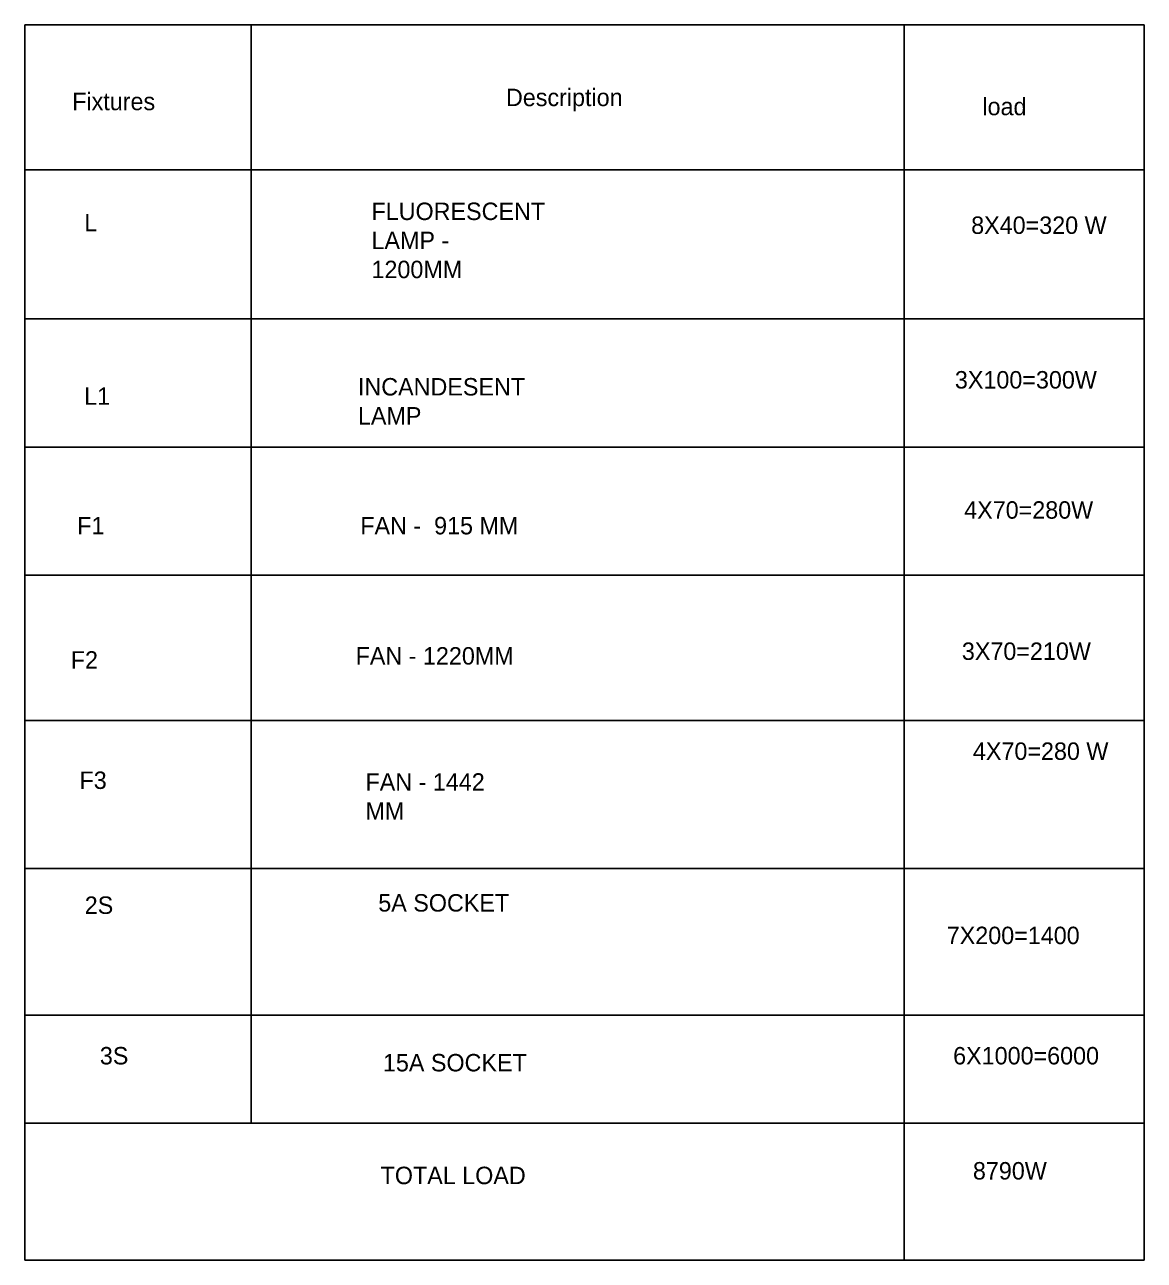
# Model space of a CAD drawing. Header units: inches. Extents: x -2131 to 672, y -398 to 1043.
# Drawn here: x -2131 to -1168, y -20 to 1043 of the extents above; entities that cross this region are included whole.
import ezdxf

# ---------------------------------------------------------------- set-up
doc = ezdxf.new("R2010")
doc.units = ezdxf.units.IN
doc.header["$MEASUREMENT"] = 0
doc.layers.add('GREEN', color=90, linetype='Continuous')

msp = doc.modelspace()

# ---------------------------------------------------------------- linework, layer by layer
for p, q in [((-2131.13, 185.28), (-2131.13, 1043.48)), ((-2131.13, 1043.48), (-1168.08, 1043.48)), ((-1936.33, 191.51), (-1936.33, 1043.48)), ((-1936.33, 1043.48), (-1374.56, 1043.48)), ((-1374.56, 1043.48), (-1374.56, 191.51)), ((-1168.08, 1043.48), (-1168.08, 191.51)), ((-2131.13, 918.71), (-1168.08, 918.71)), ((-1168.08, 191.51), (-2131.13, 191.51)), ((-2131.13, 191.51), (-1936.33, 191.51))]:
    msp.add_line(p, q)
at = {"layer": 'Defpoints'}
for p, q in [((-1168.08, 191.51), (-1168.08, 98.5)), ((-1168.08, 98.5), (-2131.13, 98.5))]:
    msp.add_line(p, q, dxfattribs=at)
at = {"layer": 'GREEN', "color": 0}
for p, q in [((-2131.13, 790.5), (-1168.08, 790.5)), ((-1168.08, 790.5), (-1168.08, 680)), ((-1168.08, 680), (-2131.13, 680)), ((-2131.13, 680), (-2131.13, 570)), ((-2131.13, 570), (-1168.08, 570)), ((-1168.08, 570), (-1168.08, 472)), ((-1168.08, 472), (-1168.08, 472)), ((-1168.08, 472), (-1168.08, 445)), ((-1168.08, 445), (-2131.13, 445)), ((-2131.13, 445), (-2131.13, 317.5)), ((-2131.13, 317.5), (-1168.08, 317.5)), ((-1168.08, 317.5), (-1168.08, 98.5)), ((-1374.56, 191.51), (-1936.33, 191.51)), ((-1936.33, 191.51), (-1936.33, 98.5)), ((-1374.5, 191.51), (-1374.5, 98.5)), ((-2131.13, 98.5), (-2131.13, 185.28)), ((-2131.13, 98.5), (-2131.13, 98.5)), ((-2131.13, 98.5), (-2131.13, -19.5)), ((-1168.08, 98.5), (-1377, 98.5)), ((-1168.08, 98.5), (-1374.5, 98.5)), ((-1374.5, 98.5), (-1374.5, -19.5)), ((-1168.08, -19.5), (-1168.08, 98.5)), ((-2131.13, -19.5), (-1168.08, -19.5))]:
    msp.add_line(p, q, dxfattribs=at)

# ---------------------------------------------------------------- texts
at = {"char_height": 15, "width": 132.0162, "attachment_point": 1}
for s, insert in [('Description', (-1717.16, 988.44)), ('Fixtures', (-2090.28, 984.95)), ('load', (-1307.35, 980.6)), ('FLUORESCENT LAMP -  1200MM', (-1832.85, 890.44)), ('L', (-2079.91, 880.64)), ('8X40=320 W', (-1317, 878.5)), ('3X100=300W', (-1331, 745.5)), ('INCANDESENT LAMP', (-1844.5, 739.5)), ('L1', (-2080, 731.5)), ('4X70=280W', (-1323, 633.5)), ('F1', (-2086, 620)), ('FAN -  915 MM', (-1842.5, 620)), ('3X70=210W', (-1325, 512)), ('F2', (-2091.5, 504.5)), ('FAN - 1220MM', (-1846.5, 508)), ('4X70=280 W', (-1315.5, 426)), ('F3', (-2084, 401)), ('FAN - 1442 MM', (-1838, 399.5)), ('2S', (-2079.5, 293.5)), ('5A SOCKET', (-1827, 295.5)), ('7X200=1400', (-1338, 267.5)), ('3S', (-2066.5, 164)), ('6X1000=6000', (-1332.5, 164))]:
    msp.add_mtext(s, dxfattribs=dict(at, insert=insert))
at = {"layer": 'Defpoints', "char_height": 15, "width": 132.0162, "attachment_point": 1}
for s, insert in [('15A SOCKET', (-1823, 158)), ('8790W', (-1315.5, 65)), ('TOTAL LOAD', (-1825, 61))]:
    msp.add_mtext(s, dxfattribs=dict(at, insert=insert))

doc.saveas('drawing.dxf')
